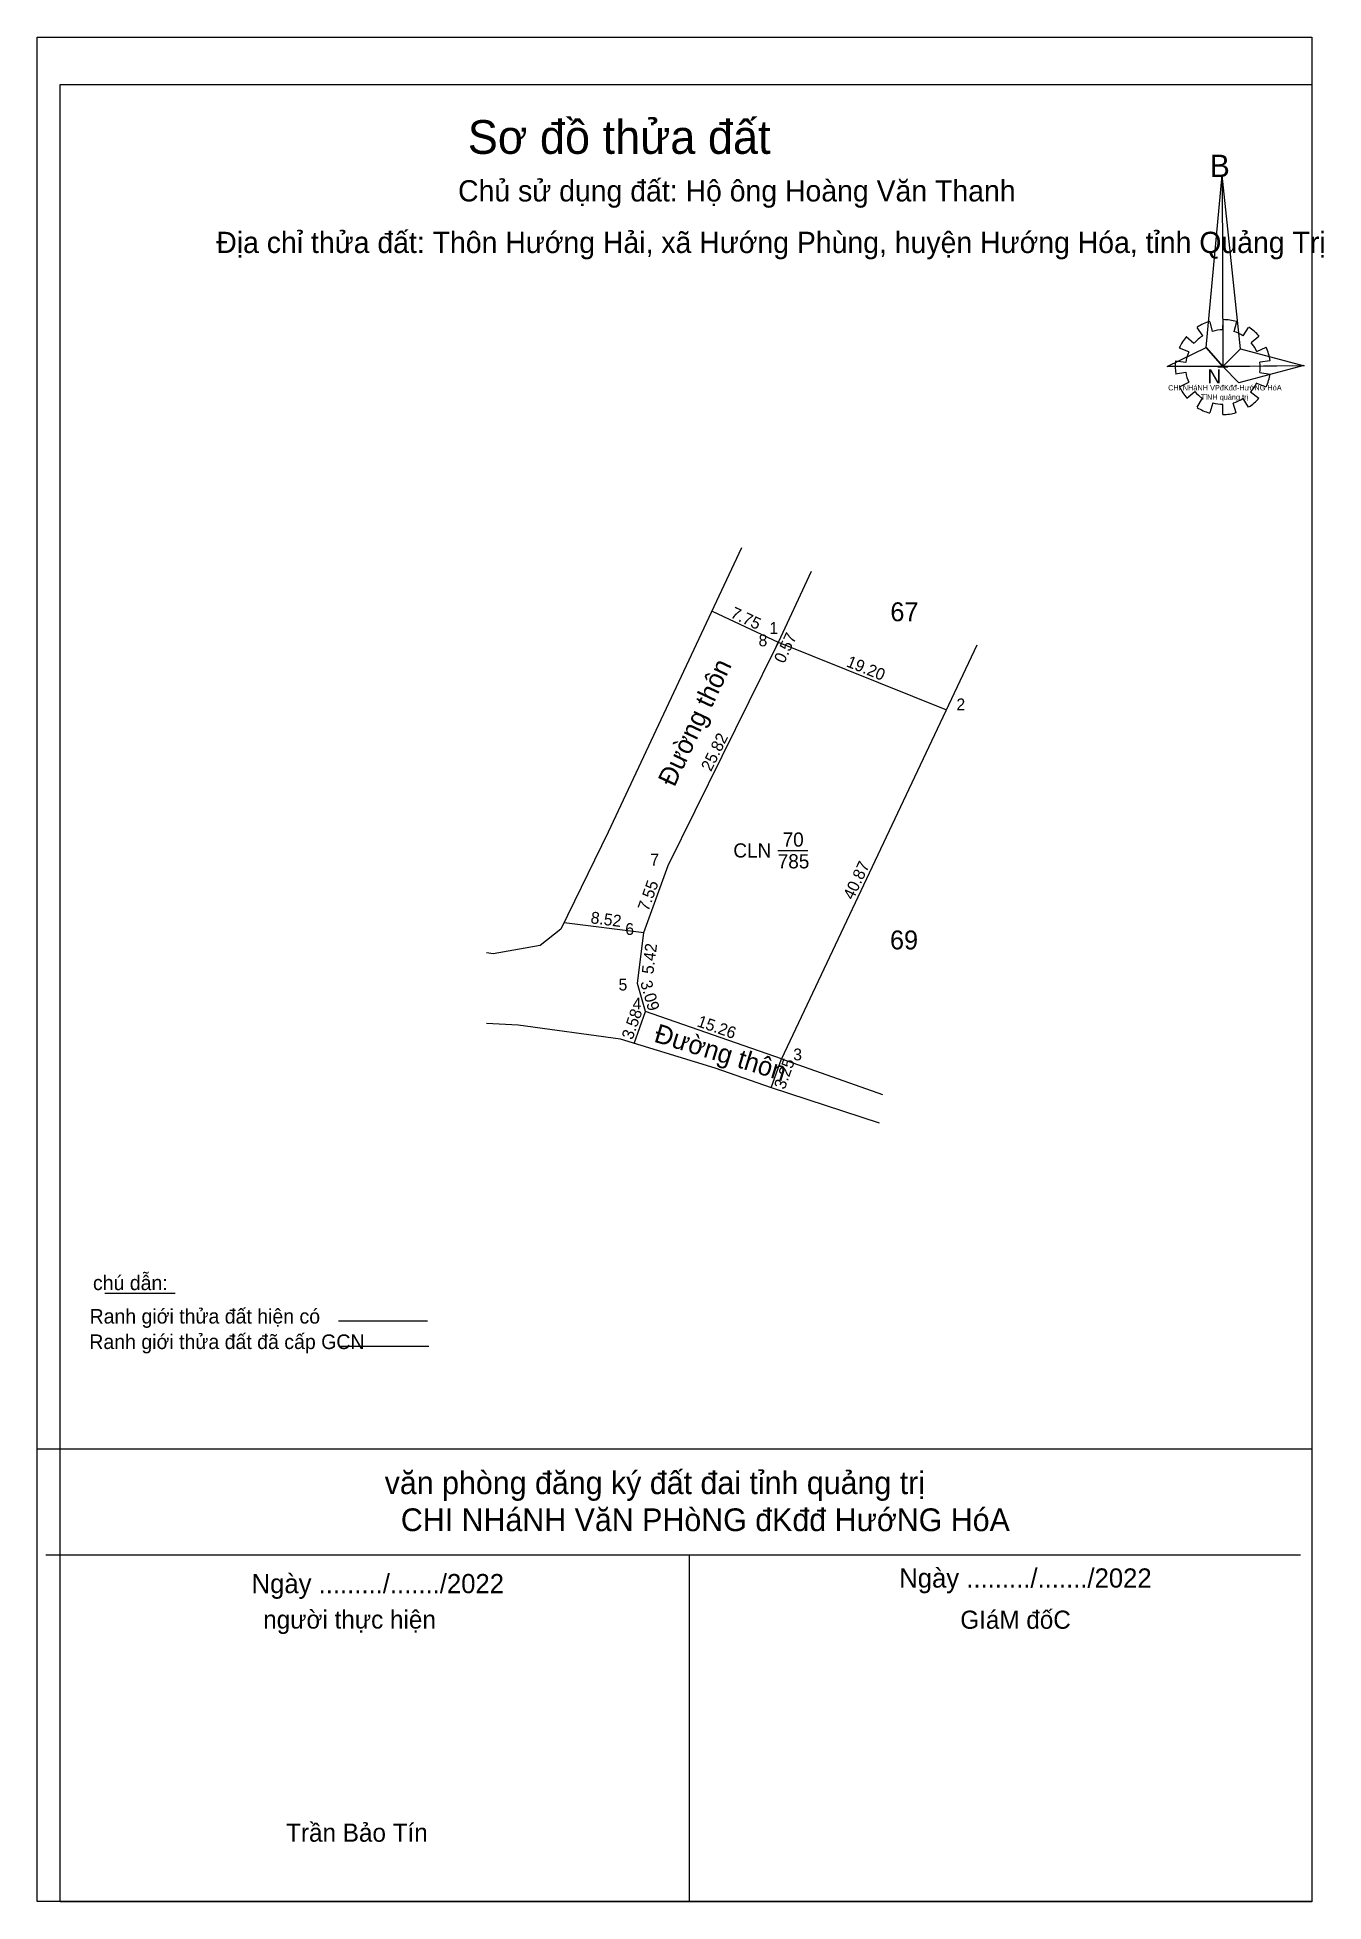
# Model space of a CAD drawing. Extents: x 535140 to 535276, y 1849016 to 1849214.
import ezdxf

# ---------------------------------------------------------------- set-up
doc = ezdxf.new("R2010")
doc.units = 0
for name, color, linetype in [('Level 1', 7, 'Continuous'), ('Level 10', 7, 'Continuous'), ('Level 13', 7, 'Continuous'), ('Level 2', 7, 'Continuous'), ('Level 23', 7, 'Continuous'), ('Level 3', 7, 'Continuous'), ('Level 36', 7, 'Continuous'), ('Level 49', 7, 'Continuous'), ('Level 5', 7, 'Continuous'), ('Level 9', 7, 'Continuous')]:
    doc.layers.add(name, color=color, linetype=linetype)

msp = doc.modelspace()

# ---------------------------------------------------------------- linework, layer by layer
at = {"layer": 'Level 1'}
msp.add_line((535140.76, 1849053.23), (535273.67, 1849053.23), dxfattribs=at)
at = {"layer": 'Level 10'}
for p, q in [((535211.34, 1849153.16), (535218.36, 1849149.88)), ((535206.69, 1849126.22), (535218.12, 1849149.37)), ((535218.12, 1849149.37), (535218.36, 1849149.88)), ((535218.36, 1849149.88), (535236.16, 1849142.7)), ((535239.4, 1849149.56), (535218.7, 1849105.75)), ((535204.13, 1849119.12), (535206.69, 1849126.22)), ((535195.68, 1849120.2), (535204.13, 1849119.12)), ((535203.44, 1849113.74), (535204.13, 1849119.12)), ((535204.29, 1849110.77), (535203.44, 1849113.74)), ((535203.11, 1849107.39), (535204.29, 1849110.77)), ((535218.7, 1849105.75), (535204.29, 1849110.77)), ((535217.61, 1849102.68), (535218.7, 1849105.75))]:
    msp.add_line(p, q, dxfattribs=at)
at = {"layer": 'Level 2'}
for p, q in [((535263.31, 1849182.31), (535262.72, 1849183.2)), ((535264.06, 1849183.81), (535264.32, 1849182.76)), ((535265.44, 1849182.93), (535265.47, 1849184.02)), ((535266.88, 1849183.81), (535266.61, 1849182.72)), ((535267.6, 1849182.31), (535268.18, 1849183.2)), ((535261.84, 1849180.6), (535260.85, 1849181.01)), ((535261.57, 1849182.24), (535262.39, 1849181.53)), ((535269.26, 1849182.24), (535268.45, 1849181.56)), ((535269.04, 1849180.64), (535270.02, 1849181.12)), ((535260.43, 1849179.68), (535261.51, 1849179.51)), ((535261.51, 1849178.42), (535260.43, 1849178.25)), ((535264.91, 1849179.03), (535265.96, 1849179.03)), ((535270.47, 1849179.68), (535269.36, 1849179.51)), ((535269.36, 1849178.42), (535270.47, 1849178.25)), ((535270.47, 1849178.66), (535270.47, 1849178.66)), ((535270.47, 1849178.66), (535270.47, 1849178.66)), ((535260.85, 1849176.92), (535261.84, 1849177.39)), ((535262.49, 1849176.37), (535261.64, 1849175.69)), ((535268.38, 1849176.37), (535269.26, 1849175.72)), ((535270.05, 1849176.88), (535268.97, 1849177.29)), ((535262.72, 1849174.76), (535263.28, 1849175.72)), ((535264.39, 1849175.21), (535264.06, 1849174.15)), ((535265.44, 1849173.98), (535265.44, 1849175.04)), ((535266.52, 1849175.21), (535266.84, 1849174.18)), ((535268.18, 1849174.76), (535267.6, 1849175.69)), ((535147.03, 1849080.95), (535154.47, 1849080.95)), ((535171.78, 1849078.02), (535181.2, 1849078.02)), ((535171.88, 1849075.32), (535181.36, 1849075.32))]:
    msp.add_line(p, q, dxfattribs=at)
for points in [[(535265.37, 1849199.32), (535265.44, 1849179.07), (535263.67, 1849181.08)], [(535265.37, 1849199.32), (535265.44, 1849179.07), (535267.3, 1849180.95)], [(535259.55, 1849179.07), (535263.67, 1849181.08), (535265.44, 1849179.07)], [(535274.07, 1849179.14), (535265.44, 1849179.07), (535267.3, 1849180.95)], [(535274.01, 1849179.17), (535267.14, 1849177.33), (535265.44, 1849179.07)]]:
    msp.add_lwpolyline(points, close=True, dxfattribs=at)
for centre, major_axis, start_param, end_param in [((535265.45, 1849179), (3.96, 0), 2.133735, 2.444963), ((535265.45, 1849179), (5.05, 0), 1.84956, 2.139009), ((535265.45, 1849179), (3.96, 0), 1.569856, 1.856111), ((535265.45, 1849179), (5.05, 0), 1.279242, 1.563322), ((535265.45, 1849179), (3.96, 0), 1.002709, 1.275562), ((535265.45, 1849179), (5.05, 0), 0.710562, 0.996872), ((535265.45, 1849179), (5.05, 0), 2.439582, 2.724002), ((535265.45, 1849179), (3.96, 0), 2.723685, 3.015158), ((535265.45, 1849179), (3.96, 0), 0.426784, 0.706465), ((535265.45, 1849179), (5.05, 0), 0.139051, 0.433933), ((535265.45, 1849179), (5.05, 0), 3.006679, 3.291393), ((535265.45, 1849179), (3.96, 0), 3.2823, 3.561051), ((535265.45, 1849179), (3.96, 0), 6.135584, 6.416185), ((535265.45, 1849179), (5.05, 0), 3.569886, 3.856919), ((535265.45, 1849179), (3.96, 0), 3.860776, 4.132583), ((535265.45, 1849179), (3.96, 0), 5.561373, 5.839514), ((535265.45, 1849179), (5.05, 0), 5.852303, 6.138396), ((535265.42, 1849178.97), (5.05, 0), 4.147091, 4.436593), ((535265.45, 1849179), (3.96, 0), 4.438547, 4.71314), ((535265.45, 1849179), (3.96, 0), 4.990871, 5.289332), ((535265.45, 1849179), (5.05, 0), 5.285614, 5.567987), ((535265.45, 1849179), (5.05, 0), 4.71301, 4.997611)]:
    msp.add_ellipse(centre, major_axis=major_axis, ratio=0.995001, start_param=start_param, end_param=end_param, dxfattribs=at)
at = {"layer": 'Level 23'}
for p, q in [((535214.48, 1849159.85), (535200.34, 1849129.74)), ((535221.85, 1849157.37), (535218.12, 1849149.37)), ((535200.34, 1849129.74), (535195.33, 1849119.49)), ((535195.33, 1849119.49), (535193.12, 1849117.77)), ((535193.12, 1849117.77), (535188.16, 1849116.88)), ((535188.16, 1849116.88), (535187.46, 1849116.97)), ((535218.7, 1849105.75), (535229.4, 1849101.96))]:
    msp.add_line(p, q, dxfattribs=at)
msp.add_lwpolyline([(535229.08, 1849098.93), (535217.65, 1849102.67), (535211.69, 1849104.76), (535201.66, 1849107.84), (535190.81, 1849109.32), (535187.46, 1849109.5)], dxfattribs=at)
at = {"layer": 'Level 3'}
msp.add_line((535139.87, 1849064.45), (535274.86, 1849064.45), dxfattribs=at)
at = {"layer": 'Level 36'}
msp.add_line((535208.92, 1849053.23), (535208.92, 1849016.5), dxfattribs=at)
at = {"layer": 'Level 5'}
for p, q in [((535139.87, 1849213.92), (535274.87, 1849213.92)), ((535139.87, 1849016.51), (535139.87, 1849213.92)), ((535274.87, 1849213.92), (535274.87, 1849016.51)), ((535142.28, 1849016.5), (535142.28, 1849208.93)), ((535142.28, 1849208.93), (535274.86, 1849208.93)), ((535274.86, 1849063.72), (535274.86, 1849016.5)), ((535274.87, 1849016.51), (535139.87, 1849016.51)), ((535274.86, 1849016.5), (535142.28, 1849016.5))]:
    msp.add_line(p, q, dxfattribs=at)
at = {"layer": 'Level 9'}
msp.add_line((535218.3, 1849127.82), (535221.49, 1849127.82), dxfattribs=at)

# ---------------------------------------------------------------- texts
at = {"layer": 'Level 1'}
for s, height, p in [('văn phòng đăng ký đất đai tỉnh quảng trị', 2.4057, (535176.67, 1849059.66)), ('CHI NHáNH VăN PHòNG đKđđ HướNG HóA', 2.4056, (535178.38, 1849055.74)), ('Ngày ........./......./2022', 2.0325, (535162.57, 1849049.17)), ('Ngày ........./......./2022', 2.0325, (535231.17, 1849049.76)), ('người thực hiện', 1.9244, (535163.8, 1849045.42)), ('GIáM đốC', 1.92, (535237.64, 1849045.4)), ('Trần Bảo Tín', 1.9219, (535166.23, 1849022.85))]:
    msp.add_text(s, height=height, dxfattribs=at).set_placement(p)
at = {"layer": 'Level 10'}
for s, height, rotation, p in [('7.75', 1.25, 335.0045, (535213.2, 1849152.53)), ('Đường thôn', 2, 64.8396, (535207.35, 1849134.45)), ('8.52', 1.25, 352.6916, (535198.43, 1849120.12)), ('3.58', 1.25, 70.7932, (535202.91, 1849107.7)), ('Đường thôn', 2, 342.9294, (535205.09, 1849107.59)), ('3.25', 1.25, 70.5133, (535219.04, 1849102.44))]:
    msp.add_text(s, height=height, rotation=rotation, dxfattribs=at).set_placement(p)
for s, p in [('67', (535230.23, 1849152.09)), ('69', (535230.19, 1849117.34))]:
    msp.add_text(s, height=2, dxfattribs=at).set_placement(p)
at = {"layer": 'Level 13'}
for s, p in [('70', (535218.82, 1849128.22)), ('CLN', (535213.6, 1849127.07)), ('785', (535218.3, 1849125.92))]:
    msp.add_text(s, height=1.5, dxfattribs=at).set_placement(p)
at = {"layer": 'Level 2'}
for s, height, p in [('Sơ đồ thửa đất', 3.57, (535185.47, 1849201.58)), ('B', 2.38, (535264.06, 1849199.12)), ('Chủ sử dụng đất: Hộ ông Hoàng Văn Thanh', 2.25, (535184.44, 1849196.54)), ('Địa chỉ thửa đất: Thôn Hướng Hải, xã Hướng Phùng, huyện Hướng Hóa, tỉnh Quảng Trị', 2.25, (535158.83, 1849191.08)), ('N', 1.49, (535263.82, 1849177.28)), ('CHI NHáNH VPđKđđ-HướNG HóA', 0.5623, (535259.65, 1849176.53)), ('TỉNH quảng trị', 0.5625, (535263.12, 1849175.54)), ('chú dẫn:', 1.543, (535145.77, 1849081.26)), ('Ranh giới thửa đất hiện có ', 1.543, (535145.41, 1849077.72)), ('Ranh giới thửa đất đã cấp GCN', 1.545, (535145.38, 1849075.02))]:
    msp.add_text(s, height=height, dxfattribs=at).set_placement(p)
at = {"layer": 'Level 49'}
for s, rotation, p in [('0.57', 65.0045, (535218.98, 1849147.54)), ('19.20', 338.0211, (535225.48, 1849147.33)), ('25.82', 63.7228, (535211.23, 1849136.1)), ('40.87', 64.7036, (535226.29, 1849122.51)), ('7.55', 70.1726, (535204.6, 1849121.31)), ('5.42', 82.6916, (535205.12, 1849114.67)), ('3.09', 285.9709, (535203.72, 1849113.85)), ('15.26', 340.7932, (535209.67, 1849109.22))]:
    msp.add_text(s, height=1.25, rotation=rotation, dxfattribs=at).set_placement(p)
at = {"layer": 'Level 9'}
for s, p in [('8', (535216.27, 1849149.44)), ('1', (535217.42, 1849150.75)), ('2', (535237.23, 1849142.66)), ('7', (535204.8, 1849126.22)), ('6', (535202.15, 1849118.87)), ('5', (535201.44, 1849112.99)), ('4', (535202.93, 1849110.99)), ('3', (535219.94, 1849105.59))]:
    msp.add_text(s, height=1.25, dxfattribs=at).set_placement(p)

doc.saveas('drawing.dxf')
